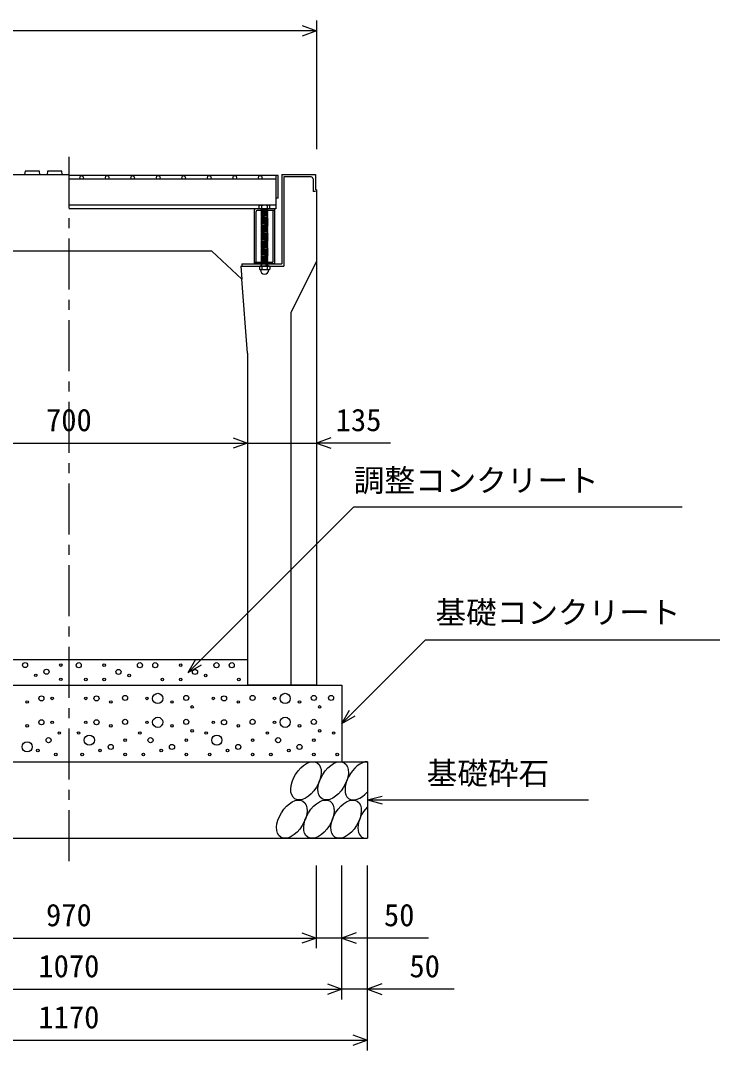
# Model space of a CAD drawing. Units: millimetres, scale not verified. Extents: x -16800 to 16800, y -5940 to 5940.
# Drawn here: x 7105 to 8461, y 1874 to 3891 of the extents above; entities that cross this region are included whole.
import ezdxf
from ezdxf.enums import TextEntityAlignment as Align

# ---------------------------------------------------------------- set-up
doc = ezdxf.new("R2010")
doc.units = ezdxf.units.MM
doc.header["$LTSCALE"] = 20
doc.linetypes.add('CHAIN1', pattern=[8, 5, -1, 1, -1])
doc.linetypes.add('DOTTED', pattern=[1.75, 0.25, -1.5])
for name, color, linetype, lineweight in [('0-0_DIM', 7, 'Continuous', 25), ('0-2_HATCH', 6, 'Continuous', 25), ('0-5_OUTLINE', 3, 'Continuous', 25)]:
    doc.layers.add(name, color=color, linetype=linetype, lineweight=lineweight)
doc.styles.add('ＭＳ ゴシック', font='')
doc.styles.get('ＭＳ ゴシック').set_extended_font_data('MS Gothic')

msp = doc.modelspace()

# ---------------------------------------------------------------- linework, layer by layer
at = {"layer": '0-0_DIM'}
for p, q in [((7685, 3891.4), (7685, 3639.66)), ((7685, 3871.4), (6715, 3871.4)), ((6850, 3063.93), (7550, 3063.93)), ((7550, 3063.93), (7685, 3063.93)), ((7830.1, 3063.93), (7685, 3063.93)), ((7898.65, 2678.32), (7735, 2514.66)), ((7898.65, 2678.32), (8545.53, 2678.32)), ((7433.82, 2614.66), (7448.82, 2640.64)), ((7433.82, 2614.66), (7459.8, 2629.66)), ((7735, 2514.66), (7750, 2540.64)), ((7735, 2514.66), (7760.98, 2529.66)), ((7785, 2364.66), (7813.98, 2372.43)), ((7785, 2364.66), (8218.31, 2364.66)), ((7785, 2364.66), (7813.98, 2356.9)), ((7685, 2074.15), (7685, 2236.49)), ((7735, 1974.15), (7735, 2236.49)), ((7785, 1874.15), (7785, 2236.49)), ((6715, 2094.15), (7685, 2094.15)), ((7905, 2094.15), (7685, 2094.15)), ((6665, 1994.15), (7735, 1994.15)), ((7955, 1994.15), (7735, 1994.15)), ((6615, 1894.15), (7785, 1894.15))]:
    msp.add_line(p, q, dxfattribs=at)
at = {"layer": '0-0_DIM', "linetype": 'CHAIN1'}
msp.add_line((7200, 3624.66), (7200, 2239.66), dxfattribs=at)
at = {"layer": '0-0_DIM'}
for points in [[(7656.85, 3881.66), (7685.04, 3871.4), (7656.85, 3861.14)], [(7521.81, 3074.19), (7550, 3063.93), (7521.81, 3053.66)], [(7713.19, 3074.19), (7685, 3063.93), (7713.19, 3053.66)], [(7433.82, 2614.66), (7758.29, 2939.13), (8401.84, 2939.13)], [(7656.81, 2104.41), (7685, 2094.15), (7656.81, 2083.89)], [(7763.19, 2104.41), (7735, 2094.15), (7763.19, 2083.89)], [(7706.81, 2004.41), (7735, 1994.15), (7706.81, 1983.89)], [(7813.19, 2004.41), (7785, 1994.15), (7813.19, 1983.89)], [(7756.81, 1904.41), (7785, 1894.15), (7756.81, 1883.89)]]:
    msp.add_lwpolyline(points, dxfattribs=at)
at = {"layer": '0-2_HATCH'}
for p, q in [((7610, 3587.66), (7200, 3587.66)), ((7605.5, 3580.66), (7200, 3580.66)), ((7605.5, 3587.66), (7605.5, 3522.66)), ((7610, 3543.66), (7610, 3587.66)), ((7617, 3589.66), (7617, 3414.66)), ((7621.5, 3585.16), (7621.5, 3410.16)), ((7675, 3585.16), (7621.5, 3585.16)), ((7678.5, 3581.66), (7678.5, 3556.66)), ((7683, 3556.66), (7678.5, 3556.66)), ((7610, 3543.66), (7605.5, 3543.66)), ((7574.32, 3529.66), (7200, 3529.66)), ((7605.5, 3522.66), (7200, 3522.66)), ((7563.5, 3414.66), (7563.5, 3520.66)), ((7603.5, 3522.66), (7565.5, 3522.66)), ((7566.7, 3417.86), (7566.7, 3517.46)), ((7603.5, 3519.46), (7568.7, 3519.46)), ((7575, 3530.16), (7573, 3528.66)), ((7573, 3522.66), (7573, 3528.66)), ((7594, 3522.66), (7573, 3522.66)), ((7573.33, 3528.94), (7575, 3530.16)), ((7592, 3530.16), (7575, 3530.16)), ((7577, 3522.66), (7590, 3522.66)), ((7577, 3521.66), (7578, 3522.66)), ((7578, 3520.66), (7577, 3521.66)), ((7577, 3519.66), (7578, 3520.66)), ((7578, 3518.66), (7577, 3519.66)), ((7577, 3517.66), (7578, 3518.66)), ((7590, 3518.66), (7577, 3517.66)), ((7578, 3516.66), (7577, 3517.66)), ((7577, 3515.66), (7578, 3516.66)), ((7590, 3516.66), (7577, 3515.66)), ((7578, 3514.66), (7577, 3515.66)), ((7577, 3513.66), (7578, 3514.66)), ((7590, 3514.66), (7577, 3513.66)), ((7578, 3512.66), (7577, 3513.66)), ((7577, 3511.66), (7578, 3512.66)), ((7590, 3512.66), (7577, 3511.66)), ((7578, 3510.66), (7577, 3511.66)), ((7590, 3510.66), (7577, 3509.66)), ((7577, 3509.66), (7578, 3510.66)), ((7578, 3522.66), (7578, 3528.66)), ((7589, 3522.66), (7589, 3528.66)), ((7589, 3521.66), (7590, 3522.66)), ((7590, 3520.66), (7589, 3521.66)), ((7589, 3517.66), (7590, 3518.66)), ((7590, 3516.66), (7589, 3517.66)), ((7589, 3515.66), (7590, 3516.66)), ((7590, 3514.66), (7589, 3515.66)), ((7589, 3513.66), (7590, 3514.66)), ((7590, 3512.66), (7589, 3513.66)), ((7589, 3509.66), (7590, 3510.66)), ((7593.67, 3528.94), (7592, 3530.16)), ((7605.5, 3529.66), (7592.68, 3529.66)), ((7594, 3522.66), (7594, 3528.66)), ((7600.3, 3419.86), (7600.3, 3519.46)), ((7603.5, 3416.66), (7603.5, 3522.66)), ((7590, 3508.66), (7577, 3507.66)), ((7578, 3506.66), (7577, 3507.66)), ((7590, 3506.66), (7577, 3505.66)), ((7577, 3505.66), (7578, 3506.66)), ((7578, 3504.66), (7577, 3505.66)), ((7590, 3504.66), (7577, 3503.66)), ((7577, 3503.66), (7578, 3504.66)), ((7578, 3502.66), (7577, 3503.66)), ((7590, 3502.66), (7577, 3501.66)), ((7577, 3501.66), (7578, 3502.66)), ((7578, 3500.66), (7577, 3501.66)), ((7590, 3500.66), (7577, 3499.66)), ((7577, 3499.66), (7578, 3500.66)), ((7578, 3498.66), (7577, 3499.66)), ((7590, 3498.66), (7577, 3497.66)), ((7577, 3497.66), (7578, 3498.66)), ((7578, 3496.66), (7577, 3497.66)), ((7590, 3496.66), (7577, 3495.66)), ((7577, 3495.66), (7578, 3496.66)), ((7578, 3494.66), (7577, 3495.66)), ((7590, 3494.66), (7577, 3493.66)), ((7577, 3493.66), (7578, 3494.66)), ((7578, 3492.66), (7577, 3493.66)), ((7590, 3492.66), (7577, 3491.66)), ((7577, 3491.66), (7578, 3492.66)), ((7578, 3490.66), (7577, 3491.66)), ((7590, 3490.66), (7577, 3489.66)), ((7577, 3489.66), (7578, 3490.66)), ((7590, 3508.66), (7589, 3509.66)), ((7589, 3507.66), (7590, 3508.66)), ((7590, 3506.66), (7589, 3507.66)), ((7589, 3505.66), (7590, 3506.66)), ((7589, 3505.66), (7590, 3504.66)), ((7589, 3503.66), (7590, 3504.66)), ((7589, 3503.66), (7590, 3502.66)), ((7589, 3501.66), (7590, 3502.66)), ((7589, 3501.66), (7590, 3500.66)), ((7589, 3499.66), (7590, 3500.66)), ((7589, 3499.66), (7590, 3498.66)), ((7589, 3497.66), (7590, 3498.66)), ((7589, 3497.66), (7590, 3496.66)), ((7589, 3495.66), (7590, 3496.66)), ((7589, 3495.66), (7590, 3494.66)), ((7589, 3493.66), (7590, 3494.66)), ((7589, 3493.66), (7590, 3492.66)), ((7589, 3491.66), (7590, 3492.66)), ((7589, 3491.66), (7590, 3490.66)), ((7589, 3489.66), (7590, 3490.66)), ((7578, 3488.66), (7577, 3489.66)), ((7590, 3488.66), (7577, 3487.66)), ((7577, 3487.66), (7578, 3488.66)), ((7578, 3486.66), (7577, 3487.66)), ((7590, 3486.66), (7577, 3485.66)), ((7577, 3485.66), (7578, 3486.66)), ((7578, 3484.66), (7577, 3485.66)), ((7590, 3484.66), (7577, 3483.66)), ((7577, 3483.66), (7578, 3484.66)), ((7578, 3482.66), (7577, 3483.66)), ((7590, 3482.66), (7577, 3481.66)), ((7577, 3481.66), (7578, 3482.66)), ((7578, 3480.66), (7577, 3481.66)), ((7590, 3480.66), (7577, 3479.66)), ((7577, 3479.66), (7578, 3480.66)), ((7578, 3478.66), (7577, 3479.66)), ((7590, 3478.66), (7577, 3477.66)), ((7577, 3477.66), (7578, 3478.66)), ((7578, 3476.66), (7577, 3477.66)), ((7590.01, 3476.66), (7577.01, 3475.66)), ((7577.01, 3475.66), (7578.01, 3476.66)), ((7578.01, 3474.66), (7577.01, 3475.66)), ((7590.01, 3474.66), (7577.01, 3473.66)), ((7577.01, 3473.66), (7578.01, 3474.66)), ((7578.01, 3472.66), (7577.01, 3473.66)), ((7590.01, 3472.65), (7577.01, 3471.65)), ((7577.01, 3471.65), (7578.01, 3472.65)), ((7578.01, 3470.65), (7577.01, 3471.65)), ((7590.01, 3470.65), (7577.01, 3469.65)), ((7577.01, 3469.65), (7578.01, 3470.65)), ((7589, 3489.66), (7590, 3488.66)), ((7589, 3487.66), (7590, 3488.66)), ((7589, 3487.66), (7590, 3486.66)), ((7589, 3485.66), (7590, 3486.66)), ((7589, 3485.66), (7590, 3484.66)), ((7589, 3483.66), (7590, 3484.66)), ((7589, 3483.66), (7590, 3482.66)), ((7589, 3481.66), (7590, 3482.66)), ((7589, 3481.66), (7590, 3480.66)), ((7589, 3479.66), (7590, 3480.66)), ((7589, 3479.66), (7590, 3478.66)), ((7589, 3477.66), (7590, 3478.66)), ((7589, 3477.66), (7590.01, 3476.66)), ((7589.01, 3475.66), (7590.01, 3476.66)), ((7589.01, 3475.66), (7590.01, 3474.66)), ((7589.01, 3473.66), (7590.01, 3474.66)), ((7589.01, 3473.66), (7590.01, 3472.65)), ((7589.01, 3471.65), (7590.01, 3472.65)), ((7589.01, 3471.65), (7590.01, 3470.65)), ((7589.01, 3469.65), (7590.01, 3470.65)), ((7578.01, 3468.65), (7577.01, 3469.65)), ((7590.02, 3468.65), (7577.01, 3467.65)), ((7577.01, 3467.65), (7578.01, 3468.65)), ((7578.01, 3466.65), (7577.01, 3467.65)), ((7590.01, 3464.65), (7577.01, 3463.65)), ((7577.01, 3463.65), (7578.01, 3464.65)), ((7578.01, 3462.65), (7577.01, 3463.65)), ((7590.01, 3462.66), (7577.01, 3461.66)), ((7577.01, 3461.66), (7578.01, 3462.66)), ((7578.01, 3460.66), (7577.01, 3461.66)), ((7590.01, 3460.65), (7577.01, 3459.65)), ((7577.01, 3459.65), (7578.01, 3460.65)), ((7578.01, 3458.65), (7577.01, 3459.65)), ((7590.02, 3466.65), (7577.02, 3465.65)), ((7577.02, 3465.65), (7578.02, 3466.65)), ((7578.02, 3464.65), (7577.02, 3465.65)), ((7590.02, 3458.65), (7577.02, 3457.65)), ((7577.02, 3457.65), (7578.02, 3458.65)), ((7578.02, 3456.65), (7577.02, 3457.65)), ((7590.02, 3456.65), (7577.02, 3455.65)), ((7577.02, 3455.65), (7578.02, 3456.65)), ((7578.02, 3454.65), (7577.02, 3455.65)), ((7590.02, 3454.65), (7577.02, 3453.65)), ((7577.02, 3453.65), (7578.02, 3454.65)), ((7578.02, 3452.65), (7577.02, 3453.65)), ((7577.02, 3451.65), (7578.02, 3452.65)), ((7590.02, 3452.64), (7577.02, 3451.64)), ((7578.02, 3450.65), (7577.02, 3451.64)), ((7590.03, 3450.64), (7577.03, 3449.64)), ((7577.03, 3449.64), (7578.03, 3450.64)), ((7578.03, 3448.64), (7577.03, 3449.64)), ((7589.01, 3469.65), (7590.02, 3468.65)), ((7589.01, 3463.65), (7590.01, 3464.65)), ((7589.01, 3463.65), (7590.01, 3462.65)), ((7589.01, 3461.65), (7590.01, 3462.65)), ((7589.01, 3461.65), (7590.01, 3460.65)), ((7589.01, 3459.65), (7590.01, 3460.65)), ((7589.01, 3459.65), (7590.02, 3458.65)), ((7589.02, 3467.65), (7590.02, 3468.65)), ((7589.02, 3467.65), (7590.02, 3466.65)), ((7589.02, 3465.65), (7590.02, 3466.65)), ((7589.02, 3465.65), (7590.02, 3464.64)), ((7589.02, 3457.65), (7590.02, 3458.65)), ((7589.02, 3457.65), (7590.02, 3456.65)), ((7589.02, 3455.65), (7590.02, 3456.65)), ((7589.02, 3455.65), (7590.02, 3454.65)), ((7589.02, 3453.65), (7590.02, 3454.65)), ((7589.02, 3453.65), (7590.02, 3452.64)), ((7589.02, 3451.64), (7590.02, 3452.64)), ((7589.02, 3451.64), (7590.03, 3450.64)), ((7589.03, 3449.64), (7590.03, 3450.64)), ((7589.03, 3449.64), (7590.03, 3448.64)), ((7590.03, 3448.64), (7577.03, 3447.64)), ((7577.03, 3447.64), (7578.03, 3448.64)), ((7578.03, 3446.64), (7577.03, 3447.64)), ((7590.03, 3446.64), (7577.03, 3445.64)), ((7577.03, 3445.64), (7578.03, 3446.64)), ((7578.03, 3444.64), (7577.03, 3445.64)), ((7590.03, 3444.64), (7577.03, 3443.64)), ((7577.03, 3443.64), (7578.03, 3444.64)), ((7578.03, 3442.64), (7577.03, 3443.64)), ((7577.04, 3441.64), (7578.04, 3442.64)), ((7590.04, 3442.63), (7577.04, 3441.63)), ((7578.04, 3440.64), (7577.04, 3441.63)), ((7590.04, 3440.63), (7577.04, 3439.63)), ((7577.04, 3439.63), (7578.04, 3440.63)), ((7578.04, 3438.63), (7577.04, 3439.63)), ((7590.04, 3438.63), (7577.04, 3437.63)), ((7577.04, 3437.63), (7578.04, 3438.63)), ((7578.04, 3436.63), (7577.04, 3437.63)), ((7590.04, 3436.63), (7577.04, 3435.63)), ((7577.04, 3435.63), (7578.04, 3436.63)), ((7578.04, 3434.63), (7577.04, 3435.63)), ((7590.05, 3434.63), (7577.04, 3433.63)), ((7577.04, 3433.63), (7578.04, 3434.63)), ((7578.04, 3432.63), (7577.04, 3433.63)), ((7590.05, 3432.62), (7577.05, 3431.62)), ((7577.05, 3431.62), (7578.05, 3432.62)), ((7578.05, 3430.62), (7577.05, 3431.62)), ((7590.05, 3430.62), (7577.05, 3429.62)), ((7577.05, 3429.62), (7578.05, 3430.62)), ((7578.05, 3428.62), (7577.05, 3429.62)), ((7589.03, 3447.64), (7590.03, 3448.64)), ((7589.03, 3447.64), (7590.03, 3446.64)), ((7589.03, 3445.64), (7590.03, 3446.64)), ((7589.03, 3445.64), (7590.03, 3444.64)), ((7589.03, 3443.64), (7590.03, 3444.64)), ((7589.03, 3443.64), (7590.04, 3442.63)), ((7589.04, 3441.63), (7590.04, 3442.63)), ((7589.04, 3441.63), (7590.04, 3440.63)), ((7589.04, 3439.63), (7590.04, 3440.63)), ((7589.04, 3439.63), (7590.04, 3438.63)), ((7589.04, 3437.63), (7590.04, 3438.63)), ((7589.04, 3437.63), (7590.04, 3436.63)), ((7589.04, 3435.63), (7590.04, 3436.63)), ((7589.04, 3435.63), (7590.05, 3434.63)), ((7589.05, 3433.63), (7590.05, 3434.63)), ((7589.05, 3433.63), (7590.05, 3432.62)), ((7589.05, 3431.62), (7590.05, 3432.62)), ((7589.05, 3431.62), (7590.05, 3430.62)), ((7589.05, 3429.62), (7590.05, 3430.62)), ((7589.05, 3429.62), (7590.05, 3428.62)), ((7537.21, 3410.16), (7621.5, 3410.16)), ((7537.21, 3410.16), (7539.11, 3384.81)), ((7539, 3414.66), (7539, 3410.16)), ((7539, 3414.66), (7617, 3414.66)), ((7598.3, 3417.86), (7563.5, 3417.86)), ((7601.5, 3414.66), (7563.5, 3414.66)), ((7574.16, 3410.16), (7573.29, 3409.51)), ((7573.29, 3409.51), (7573.29, 3404.33)), ((7592.84, 3410.16), (7574.16, 3410.16)), ((7590.05, 3428.62), (7577.05, 3427.62)), ((7577.05, 3427.62), (7578.05, 3428.62)), ((7578.05, 3426.62), (7577.05, 3427.62)), ((7590.05, 3426.62), (7577.05, 3425.62)), ((7577.05, 3425.62), (7578.05, 3426.62)), ((7578.05, 3424.62), (7577.05, 3425.62)), ((7590.06, 3424.62), (7577.06, 3423.62)), ((7577.06, 3423.62), (7578.06, 3424.62)), ((7578.06, 3422.62), (7577.06, 3423.62)), ((7590.06, 3422.61), (7577.06, 3421.61)), ((7577.06, 3421.61), (7578.06, 3422.61)), ((7578.06, 3420.61), (7577.06, 3421.61)), ((7590.06, 3420.61), (7577.06, 3419.61)), ((7577.06, 3419.61), (7578.06, 3420.61)), ((7578.06, 3418.61), (7577.06, 3419.61)), ((7590.06, 3418.61), (7577.06, 3417.61)), ((7577.06, 3417.61), (7578.06, 3418.61)), ((7578.06, 3416.61), (7577.06, 3417.61)), ((7577.07, 3415.61), (7578.07, 3416.61)), ((7578.07, 3414.61), (7577.07, 3415.61)), ((7577.07, 3413.61), (7578.07, 3414.61)), ((7578.07, 3412.61), (7577.07, 3413.61)), ((7577.07, 3411.6), (7578.07, 3412.6)), ((7578.07, 3410.6), (7577.07, 3411.6)), ((7577.63, 3410.16), (7578.07, 3410.6)), ((7578.4, 3409.51), (7578.4, 3404.33)), ((7588.6, 3409.51), (7588.6, 3404.33)), ((7589.05, 3427.62), (7590.05, 3428.62)), ((7589.05, 3427.62), (7590.05, 3426.62)), ((7589.05, 3425.62), (7590.05, 3426.62)), ((7589.06, 3425.62), (7590.06, 3424.62)), ((7589.06, 3423.62), (7590.06, 3424.62)), ((7589.06, 3423.62), (7590.06, 3422.61)), ((7589.06, 3421.61), (7590.06, 3422.61)), ((7589.06, 3421.61), (7590.06, 3420.61)), ((7589.06, 3419.61), (7590.06, 3420.61)), ((7589.06, 3419.61), (7590.06, 3418.61)), ((7589.06, 3417.61), (7590.06, 3418.61)), ((7589.06, 3417.61), (7590.07, 3416.61)), ((7589.07, 3415.61), (7590.07, 3416.61)), ((7589.07, 3415.61), (7590.07, 3414.61)), ((7589.07, 3413.61), (7590.07, 3414.61)), ((7589.07, 3413.61), (7590.07, 3412.6)), ((7589.07, 3411.6), (7590.07, 3412.6)), ((7589.07, 3411.6), (7590.07, 3410.6)), ((7589.63, 3410.16), (7590.07, 3410.6)), ((7592.84, 3410.16), (7593.71, 3409.51)), ((7593.71, 3409.51), (7593.71, 3404.33)), ((7574.99, 3403.36), (7573.29, 3404.33)), ((7574.99, 3403.03), (7574.99, 3403.36)), ((7592.01, 3403.36), (7574.99, 3403.36)), ((7592.01, 3403.03), (7574.99, 3403.03)), ((7592.01, 3403.36), (7593.71, 3404.33)), ((7592.01, 3403.03), (7592.01, 3403.36))]:
    msp.add_line(p, q, dxfattribs=at)
at = {"layer": '0-2_HATCH', "linetype": 'DOTTED'}
for p, q in [((7590, 3522.66), (7577, 3521.66)), ((7590, 3520.66), (7577, 3519.66)), ((7590.07, 3416.61), (7577.07, 3415.61)), ((7590.07, 3414.61), (7577.07, 3413.61)), ((7590.07, 3412.6), (7577.07, 3411.6)), ((7577.63, 3410.16), (7589.63, 3410.16)), ((7590.07, 3410.6), (7584.34, 3410.16))]:
    msp.add_line(p, q, dxfattribs=at)
at = {"layer": '0-2_HATCH'}
for points in [[(7143, 3589.66), (7142, 3596.16), (7114, 3596.16), (7113, 3589.66)], [(7187, 3589.66), (7186, 3596.16), (7158, 3596.16), (7157, 3589.66)], [(7590, 3518.66), (7589, 3519.66), (7590, 3520.66)], [(7590, 3510.66), (7589, 3511.66), (7590, 3512.66)], [(7577, 3507.66), (7578, 3508.66), (7577, 3509.66)]]:
    msp.add_lwpolyline(points, dxfattribs=at)
for centre, radius in [((7225, 3584.16), 3.5), ((7275, 3584.16), 3.5), ((7325, 3584.16), 3.5), ((7375, 3584.16), 3.5), ((7425, 3584.16), 3.5), ((7475, 3584.16), 3.5), ((7525, 3584.16), 3.5), ((7575, 3584.16), 3.5), ((7113.88, 2628.97), 5), ((7183.97, 2628.97), 2.5), ((7219.14, 2628.69), 5), ((7269.04, 2628.69), 2.5), ((7339.14, 2628.69), 5), ((7369.14, 2628.69), 5), ((7419.04, 2628.69), 2.5), ((7489.14, 2628.69), 5), ((7519.14, 2628.69), 5), ((7134.9, 2608.84), 2.5), ((7155.93, 2615.84), 5), ((7183.97, 2600.96), 2.5), ((7233.15, 2600.68), 2.5), ((7269.04, 2600.68), 2.5), ((7297.08, 2615.56), 5), ((7318.11, 2608.55), 2.5), ((7383.15, 2600.68), 2.5), ((7419.04, 2600.68), 2.5), ((7447.08, 2615.56), 5), ((7468.11, 2608.55), 2.5), ((7533.15, 2600.68), 2.5), ((7146.04, 2563.64), 5), ((7167.07, 2563.64), 2.5), ((7232.93, 2563.64), 2.5), ((7253.96, 2563.64), 5), ((7310.03, 2564.51), 5), ((7352.93, 2563.64), 2.5), ((7373.96, 2563.64), 10), ((7430.03, 2564.51), 5), ((7482.93, 2563.64), 2.5), ((7503.96, 2563.64), 5), ((7560.03, 2564.51), 5), ((7602.93, 2563.64), 2.5), ((7623.96, 2563.64), 10), ((7680.03, 2564.51), 5), ((7713.9, 2564.51), 5), ((7118.01, 2556.64), 2.5), ((7281.99, 2556.64), 2.5), ((7401.99, 2556.64), 2.5), ((7441.37, 2546.95), 2.5), ((7531.99, 2556.64), 2.5), ((7651.99, 2556.64), 2.5), ((7691.37, 2546.95), 2.5), ((7146.04, 2516.84), 5), ((7253.96, 2516.84), 5), ((7310.03, 2517.71), 5), ((7373.96, 2516.84), 10), ((7430.03, 2517.71), 5), ((7503.96, 2516.84), 5), ((7560.03, 2517.71), 5), ((7623.96, 2516.84), 10), ((7680.03, 2517.71), 5), ((7118.01, 2509.84), 2.5), ((7167.07, 2516.84), 2.5), ((7232.93, 2516.84), 2.5), ((7281.99, 2509.84), 2.5), ((7352.93, 2516.84), 2.5), ((7401.99, 2509.84), 2.5), ((7441.37, 2500.15), 2.5), ((7482.93, 2516.84), 2.5), ((7531.99, 2509.84), 2.5), ((7602.93, 2516.84), 2.5), ((7651.99, 2509.84), 2.5), ((7691.37, 2500.15), 2.5), ((7160.06, 2481.82), 5), ((7181.09, 2495.83), 2.5), ((7218.91, 2495.83), 2.5), ((7239.94, 2481.82), 10), ((7310.03, 2481.82), 2.5), ((7338.91, 2495.83), 2.5), ((7359.94, 2481.82), 5), ((7430.03, 2481.82), 2.5), ((7468.91, 2495.83), 2.5), ((7489.94, 2481.82), 10), ((7560.03, 2481.82), 2.5), ((7588.91, 2495.83), 2.5), ((7609.94, 2481.82), 5), ((7680.03, 2481.82), 2.5), ((7718.91, 2495.83), 2.5), ((7118.01, 2468.69), 10), ((7139.03, 2461.69), 2.5), ((7260.97, 2461.69), 2.5), ((7281.99, 2468.69), 5), ((7380.97, 2461.69), 2.5), ((7401.99, 2468.69), 5), ((7510.97, 2461.69), 2.5), ((7531.99, 2468.69), 5), ((7630.97, 2461.69), 2.5), ((7651.99, 2468.69), 5), ((7174.08, 2453.81), 2.5), ((7225.92, 2453.81), 2.5), ((7310.03, 2453.81), 2.5), ((7345.92, 2453.81), 2.5), ((7430.03, 2453.81), 2.5), ((7475.92, 2453.81), 2.5), ((7560.03, 2453.81), 2.5), ((7595.92, 2453.81), 2.5), ((7680.03, 2453.81), 2.5), ((7725.92, 2453.81), 2.5)]:
    msp.add_circle(centre, radius, dxfattribs=at)
for centre, radius, start, end in [((7675, 3581.66), 3.5, 0, 90), ((7565.5, 3520.66), 2, 90, 180), ((7568.7, 3517.46), 2, 90, 180), ((7575.5, 3526.04), 3.62, 46.39563, 133.60437), ((7583.5, 3514.04), 15.62, 69.39075, 110.60925), ((7591.5, 3526.04), 3.62, 46.39563, 133.60437), ((7575.85, 3404.81), 5.35, 61.49832, 118.50684), ((7583.5, 3389.74), 20.42, 75.52621, 104.47362), ((7591.15, 3404.81), 5.35, 61.49231, 118.50169), ((7598.3, 3419.86), 2, 270, 0), ((7601.5, 3416.66), 2, 270, 0), ((7575.85, 3409.03), 5.35, 241.49843, 298.50089), ((7583.5, 3403.03), 8.19, 180, 359.99995), ((7583.5, 3424.1), 20.42, 255.52638, 284.47374), ((7591.15, 3409.03), 5.35, 241.49989, 298.5)]:
    msp.add_arc(centre, radius, start, end, dxfattribs=at)
for centre in [(7664.72, 2402.14), (7717.93, 2402.14), (7636.84, 2327.15), (7690.04, 2327.15), (7743.25, 2327.15)]:
    msp.add_ellipse(centre, major_axis=(21.81, 35.31), ratio=0.5792, dxfattribs=at)
for centre, start_param, end_param in [((7771.14, 2402.14), 0.3357715, 4.4411806), ((7796.46, 2327.15), 1.2110787, 3.5658734)]:
    msp.add_ellipse(centre, major_axis=(21.81, 35.31), ratio=0.5792, start_param=start_param, end_param=end_param, dxfattribs=at)
at = {"layer": '0-5_OUTLINE'}
for p, q in [((6717, 3589.66), (7200, 3589.66)), ((7685, 3559.66), (7683, 3559.66)), ((7685, 3559.66), (7685, 2589.66)), ((7480, 3439.66), (6920, 3439.66)), ((7539.11, 3384.81), (7480, 3439.66)), ((7685, 3419.66), (7635, 3319.66)), ((7550, 3239.66), (7539.11, 3384.81)), ((7635, 3319.66), (7635, 2589.66)), ((7550, 3239.66), (7550, 2589.66)), ((6850, 2639.66), (7550, 2639.66)), ((6665, 2589.66), (7735, 2589.66)), ((7685, 2589.66), (7550, 2589.66)), ((7735, 2589.66), (7735, 2439.66)), ((6615, 2439.66), (7785, 2439.66)), ((7785, 2439.66), (7785, 2289.66)), ((6615, 2289.66), (7785, 2289.66))]:
    msp.add_line(p, q, dxfattribs=at)
msp.add_lwpolyline([(7617, 3589.66), (7683, 3589.66), (7683, 3559.66)], dxfattribs=at)

# ---------------------------------------------------------------- texts
at = {"layer": '0-0_DIM', "style": 'ＭＳ ゴシック'}
for s, p in [('700', (7155, 3073.92)), ('135', (7722.81, 3073.93)), ('調整コンクリート', (7758.29, 2955.55)), ('基礎コンクリート', (7918.65, 2697.05)), ('基礎砕石', (7901.32, 2381.83)), ('970', (7155, 2104.15)), ('50', (7817.44, 2104.15)), ('1070', (7140, 2004.15)), ('50', (7867.44, 2004.15)), ('1170', (7140, 1904.15))]:
    msp.add_text(s, height=43.99, dxfattribs=at).set_placement(p, align=Align.BOTTOM_LEFT)

doc.saveas('drawing.dxf')
